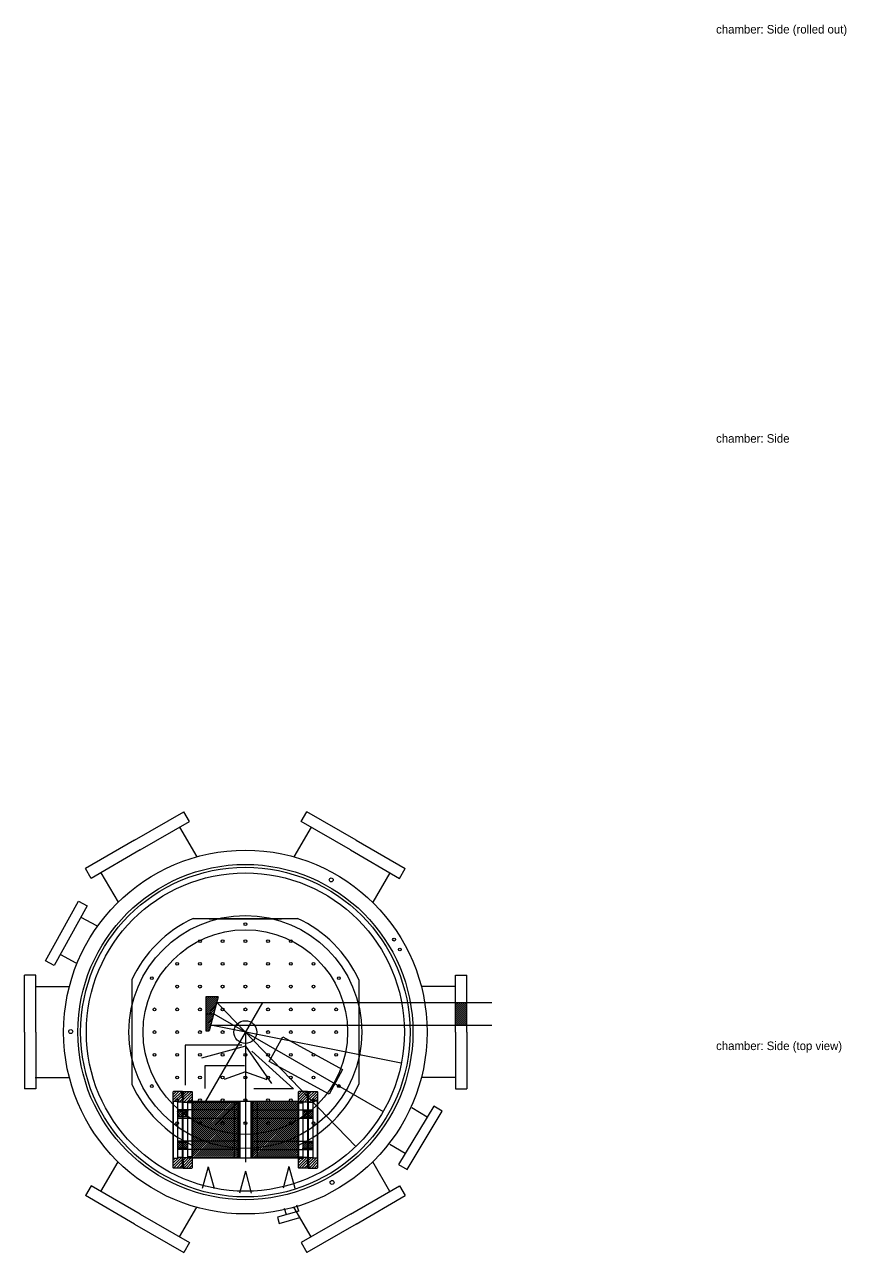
# Model space of a CAD drawing. Header units: inches. Extents: x -116 to 250, y -199 to 80.
# Drawn here: x -116.1 to -43.7, y -28.4 to 79.6 of the extents above; entities that cross this region are included whole.
import ezdxf

# ---------------------------------------------------------------- set-up
doc = ezdxf.new("R2010")
doc.units = ezdxf.units.IN
doc.header["$MEASUREMENT"] = 0
pattern_1 = [(45, (-186.16538, -8.533), (-0.08838835, 0.08838835), [])]
pattern_2 = [(225, (-7.09559, -26.71678), (0.08838835, -0.08838835), [])]

msp = doc.modelspace()

# ---------------------------------------------------------------- hatches: boundary and pattern name
h = msp.add_hatch()
h.set_pattern_fill('ANSI31', color=256)
h.paths.add_polyline_path([(-99.01699, -5.92868), (-100.11699, -5.92868), (-100.11699, -7.42868), (-99.41699, -7.42868)])
h.paths.add_polyline_path([(-99.41699, -7.42868), (-100.11699, -7.42868), (-100.11699, -8.92868), (-99.81699, -8.92868)])
h.paths.add_polyline_path([(-77.13049, -6.42868), (-78.13049, -6.42868), (-78.13049, -8.42868), (-77.13049, -8.42868)])
h = msp.add_hatch()
h.set_pattern_fill('ANSI31', color=256)
h.set_pattern_definition(pattern_1)
h.paths.add_polyline_path([(-102.09349, -16.50009), (-101.68349, -16.50009), (-101.68349, -16.00009), (-102.09349, -16.00009)])
h.paths.add_polyline_path([(-102.19349, -16.50009), (-102.19349, -16.00009), (-102.60349, -16.00009), (-102.60349, -16.50009)])
h.paths.add_polyline_path([(-102.19349, -19.25009), (-102.19349, -18.75009), (-102.60349, -18.75009), (-102.60349, -19.25009)])
h.paths.add_polyline_path([(-101.68349, -18.75009), (-102.09349, -18.75009), (-102.09349, -19.25009), (-101.68349, -19.25009)])
h = msp.add_hatch()
h.set_pattern_fill('ANSI31', color=1)
h.set_pattern_definition(pattern_1)
h.paths.add_polyline_path([(-97.28349, -15.25009), (-101.28349, -15.25009), (-101.28349, -15.87509), (-97.28349, -15.87509)])
h.paths.add_polyline_path([(-97.28349, -15.87509), (-101.28349, -15.87509), (-101.28349, -16.62509), (-97.28349, -16.62509)])
h.paths.add_polyline_path([(-97.28349, -16.62509), (-101.28349, -16.62509), (-101.28349, -17.62509), (-97.28349, -17.62509)])
h.paths.add_polyline_path([(-97.28349, -17.62509), (-101.28349, -17.62509), (-101.28349, -18.62509), (-97.28349, -18.62509)])
h.paths.add_polyline_path([(-97.28349, -18.62509), (-101.28349, -18.62509), (-101.28349, -19.37509), (-97.28349, -19.37509)])
h.paths.add_polyline_path([(-97.28349, -19.37509), (-101.28349, -19.37509), (-101.28349, -20.00008), (-97.28349, -20.00008)])
h = msp.add_hatch()
h.set_pattern_fill('ANSI31', color=1, angle=180)
h.set_pattern_definition(pattern_2)
h.paths.add_polyline_path([(-95.97749, -19.99969), (-91.97749, -19.99969), (-91.97749, -19.37469), (-95.97749, -19.37469)])
h.paths.add_polyline_path([(-95.97749, -19.37469), (-91.97749, -19.37469), (-91.97749, -18.62469), (-95.97749, -18.62469)])
h.paths.add_polyline_path([(-95.97749, -18.62469), (-91.97749, -18.62469), (-91.97749, -17.62469), (-95.97749, -17.62469)])
h.paths.add_polyline_path([(-95.97749, -17.62469), (-91.97749, -17.62469), (-91.97749, -16.62469), (-95.97749, -16.62469)])
h.paths.add_polyline_path([(-95.97749, -16.62469), (-91.97749, -16.62469), (-91.97749, -15.87469), (-95.97749, -15.87469)])
h.paths.add_polyline_path([(-95.97749, -15.87469), (-91.97749, -15.87469), (-91.97749, -15.2497), (-95.97749, -15.2497)])
h = msp.add_hatch()
h.set_pattern_fill('ANSI31', color=256, angle=180)
h.set_pattern_definition(pattern_2)
h.paths.add_polyline_path([(-91.16749, -18.74969), (-91.57749, -18.74969), (-91.57749, -19.24969), (-91.16749, -19.24969)])
h.paths.add_polyline_path([(-91.06749, -18.74969), (-91.06749, -19.24969), (-90.65749, -19.24969), (-90.65749, -18.74969)])
h.paths.add_polyline_path([(-91.06749, -15.99969), (-91.06749, -16.49969), (-90.65749, -16.49969), (-90.65749, -15.99969)])
h.paths.add_polyline_path([(-91.57749, -16.49969), (-91.16749, -16.49969), (-91.16749, -15.99969), (-91.57749, -15.99969)])

# ---------------------------------------------------------------- linework, layer by layer
for p, q in [((-106.38049, 7.85114), (-102.05036, 10.35114)), ((-101.55036, 9.48511), (-102.05036, 10.35114)), ((-91.71061, 9.48511), (-91.21061, 10.35114)), ((-86.88049, 7.85114), (-91.21061, 10.35114)), ((-105.88049, 6.98511), (-101.55036, 9.48511)), ((-102.41639, 8.98511), (-100.91235, 6.38005)), ((-90.84459, 8.98511), (-92.34862, 6.38005)), ((-90.84459, 8.98511), (-92.34862, 6.38005)), ((-87.38049, 6.98511), (-91.71061, 9.48511)), ((-106.38049, 7.85114), (-110.71061, 5.35114)), ((-86.88049, 7.85114), (-82.55036, 5.35114)), ((-105.88049, 6.98511), (-110.21061, 4.48511)), ((-87.38049, 6.98511), (-83.05036, 4.48511)), ((-110.21061, 4.48511), (-110.71061, 5.35114)), ((-109.34459, 4.98511), (-107.84056, 2.38005)), ((-83.91639, 4.98511), (-85.42042, 2.38005)), ((-83.91639, 4.98511), (-85.42042, 2.38005)), ((-83.05036, 4.48511), (-82.55036, 5.35114)), ((-111.10488, 1.08536), (-109.73658, 0.33093)), ((-101.21306, 0.96364), (-92.04791, 0.96364)), ((-93.45399, 0.90544), (-99.80699, 0.90544)), ((-112.77644, -0.13413), (-112.77644, -0.13413)), ((-112.9155, -2.19857), (-111.5472, -2.95299)), ((-116.07181, -9.03636), (-116.07181, -4.03636)), ((-115.07181, -4.03636), (-116.07181, -4.03636)), ((-115.07181, -9.03636), (-115.07181, -4.03636)), ((-78.13049, -9.03636), (-78.13049, -4.03636)), ((-78.13049, -4.03636), (-77.13049, -4.03636)), ((-77.13049, -9.03636), (-77.13049, -4.03636)), ((-115.13049, -5.03636), (-112.12242, -5.03636)), ((-106.63049, -4.45378), (-106.63049, -13.61893)), ((-86.63049, -4.45378), (-86.63049, -13.61893)), ((-78.13049, -5.03636), (-81.13855, -5.03636)), ((-78.13049, -5.03636), (-81.13855, -5.03636)), ((-95.12494, -6.42868), (-100.14293, -15.12009)), ((-99.41507, -7.42868), (-84.50613, -16.03636)), ((-116.07181, -9.03636), (-116.07181, -14.03636)), ((-115.07181, -9.03636), (-115.07181, -14.03636)), ((-96.63049, -9.03636), (-96.63049, -20.47959)), ((-78.13049, -9.03636), (-78.13049, -14.03636)), ((-77.13049, -9.03636), (-77.13049, -14.03636)), ((-96.94401, -10.19307), (-101.94401, -10.19307)), ((-101.94401, -10.19307), (-101.94401, -13.69307)), ((-96.63049, -10.28636), (-100.49419, -11.32163)), ((-96.63049, -10.28636), (-94.33618, -13.56296)), ((-96.05674, -10.70152), (-92.39511, -14.03227)), ((-96.71041, -11.99994), (-100.21041, -11.99994)), ((-100.21041, -11.99994), (-100.21041, -13.99994)), ((-96.63049, -12.53638), (-98.50987, -13.22042)), ((-96.63049, -12.53638), (-94.7511, -13.22042)), ((-115.07181, -14.03636), (-116.07181, -14.03636)), ((-115.13049, -13.03636), (-112.12242, -13.03636)), ((-92.39511, -14.03227), (-95.89511, -14.03227)), ((-78.13049, -13.03636), (-81.13855, -13.03636)), ((-78.13049, -13.03636), (-81.13855, -13.03636)), ((-78.13049, -14.03636), (-77.13049, -14.03636)), ((-102.14349, -14.28024), (-102.14349, -17.62509)), ((-101.33349, -15.12009), (-97.21349, -15.12009)), ((-97.21349, -15.12009), (-97.13049, -15.1197)), ((-97.13049, -15.1197), (-97.13049, -20.13008)), ((-96.13049, -20.13008), (-96.13049, -15.1197)), ((-96.13049, -15.1197), (-96.04749, -15.1197)), ((-96.13049, -15.1197), (-96.13049, -17.6249)), ((-96.04749, -15.1197), (-91.92749, -15.11969)), ((-101.68349, -15.87509), (-102.60349, -15.87509)), ((-101.68349, -16.00009), (-102.60349, -16.00009)), ((-101.68349, -15.19009), (-97.21349, -15.19009)), ((-101.68349, -15.87509), (-101.68349, -16.00009)), ((-97.28349, -15.25009), (-97.28349, -15.87509)), ((-97.21349, -17.62508), (-97.21349, -15.19009)), ((-97.21349, -15.19009), (-97.21349, -17.62509)), ((-96.04749, -17.6247), (-96.04749, -15.18969)), ((-91.57749, -15.18969), (-96.04749, -15.18969)), ((-91.57749, -15.87469), (-91.57749, -15.99969)), ((-91.57749, -15.87469), (-90.65749, -15.87469)), ((-91.57749, -15.99969), (-90.65749, -15.99969)), ((-80.62763, -16.51069), (-81.96513, -15.70292)), ((-101.68349, -16.50009), (-102.60349, -16.50009)), ((-101.68349, -16.62509), (-102.60349, -16.62509)), ((-101.68349, -16.62509), (-101.68349, -16.50009)), ((-91.57749, -16.62469), (-91.57749, -16.49969)), ((-91.57749, -16.49969), (-90.65749, -16.49969)), ((-91.57749, -16.62469), (-90.65749, -16.62469)), ((-97.21349, -17.62508), (-97.21349, -20.06009)), ((-96.04749, -20.05969), (-96.04749, -17.62469)), ((-96.04749, -17.6247), (-96.04749, -20.05969)), ((-91.11749, -20.96954), (-91.11749, -17.62469)), ((-101.68349, -18.62509), (-102.60349, -18.62509)), ((-101.68349, -18.75009), (-102.60349, -18.75009)), ((-101.68349, -19.25009), (-102.60349, -19.25009)), ((-101.68349, -19.37509), (-102.60349, -19.37509)), ((-101.68349, -18.62509), (-101.68349, -18.75009)), ((-101.68349, -19.37509), (-101.68349, -19.25009)), ((-95.97749, -19.99969), (-95.97749, -19.37469)), ((-91.57749, -18.62469), (-91.57749, -18.74969)), ((-91.57749, -18.62469), (-90.65749, -18.62469)), ((-91.57749, -18.74969), (-90.65749, -18.74969)), ((-91.57749, -19.37469), (-91.57749, -19.24969)), ((-91.57749, -19.24969), (-90.65749, -19.24969)), ((-91.57749, -19.37469), (-90.65749, -19.37469)), ((-82.56628, -19.7207), (-83.90378, -18.91293)), ((-109.34459, -23.05783), (-107.84056, -20.45276)), ((-101.68349, -20.06009), (-97.21349, -20.06009)), ((-97.21349, -20.13008), (-101.33349, -20.13009)), ((-97.13049, -20.13008), (-97.21349, -20.13008)), ((-96.04749, -20.12969), (-96.13049, -20.13008)), ((-91.57749, -20.05969), (-96.04749, -20.05969)), ((-91.92749, -20.12969), (-96.04749, -20.12969)), ((-83.91639, -23.05783), (-85.42042, -20.45276)), ((-99.90876, -20.87757), (-100.4264, -22.80942)), ((-99.90876, -20.87757), (-99.39112, -22.80942)), ((-96.63049, -21.27797), (-97.14813, -23.20982)), ((-96.63049, -21.27797), (-96.11285, -23.20982)), ((-92.78853, -20.84791), (-93.30617, -22.77976)), ((-92.78853, -20.84791), (-92.27089, -22.77976)), ((-110.21061, -22.55783), (-110.71061, -23.42385)), ((-105.88049, -25.05783), (-110.21061, -22.55783)), ((-87.38049, -25.05783), (-83.05036, -22.55783)), ((-83.05036, -22.55783), (-82.55036, -23.42385)), ((-106.38049, -25.92385), (-110.71061, -23.42385)), ((-86.88049, -25.92385), (-82.55036, -23.42385)), ((-102.41639, -27.05783), (-100.91235, -24.45276)), ((-93.01684, -25.11254), (-93.17055, -24.57145)), ((-90.84459, -27.05783), (-92.34862, -24.45276)), ((-91.93466, -24.80512), (-92.08837, -24.26403)), ((-106.38049, -25.92385), (-102.05036, -28.42385)), ((-105.88049, -25.05783), (-101.55036, -27.55783)), ((-87.38049, -25.05783), (-91.71061, -27.55783)), ((-86.88049, -25.92385), (-91.21061, -28.42385)), ((-101.55036, -27.55783), (-102.05036, -28.42385)), ((-91.71061, -27.55783), (-91.21061, -28.42385))]:
    msp.add_line(p, q)
at = {"color": 2}
for p, q in [((-99.01699, -5.92868), (-100.11699, -5.92868)), ((-100.11699, -5.92868), (-100.11699, -8.92868)), ((-100.11699, -5.92868), (-100.11699, -7.42868)), ((-99.01699, -5.92868), (-99.81699, -8.92868)), ((-100.11699, -7.42868), (-99.41507, -7.42868)), ((-100.11699, -8.92868), (-99.81699, -8.92868))]:
    msp.add_line(p, q, dxfattribs=at)
at = {"color": 1}
for p, q in [((-99.15032, -6.42868), (-74.91699, -6.42868)), ((-99.15032, -6.42868), (-86.90201, -19.10397)), ((-99.68366, -8.42868), (-74.91699, -8.42868)), ((-82.89981, -11.7692), (-99.68366, -8.42868))]:
    msp.add_line(p, q, dxfattribs=at)
at = {"color": 2, "linetype": 'Continuous'}
for p, q in [((-102.2363, -14.25009), (-102.98349, -14.99728)), ((-102.47786, -14.25009), (-102.98349, -14.75572)), ((-102.71942, -14.25009), (-102.98349, -14.51416)), ((-102.20136, -14.45671), (-102.86474, -15.12009)), ((-102.18934, -14.68624), (-102.62319, -15.12009)), ((-102.17806, -14.91653), (-102.45163, -15.19009)), ((-102.10208, -14.77099), (-101.58118, -14.25009)), ((-102.09349, -15.00395), (-101.33962, -14.25009)), ((-102.08872, -14.51607), (-101.82274, -14.25009)), ((-102.07536, -14.26115), (-102.0643, -14.25009)), ((-102.03806, -15.19009), (-101.30349, -14.45551)), ((-101.7965, -15.19009), (-101.30349, -14.69707)), ((-101.48495, -15.12009), (-101.30349, -14.93863)), ((-91.2103, -14.24969), (-91.95749, -14.99687)), ((-91.45186, -14.24969), (-91.95749, -14.75532)), ((-91.69342, -14.24969), (-91.95749, -14.51376)), ((-91.17537, -14.45631), (-91.83875, -15.11969)), ((-91.16334, -14.68584), (-91.59719, -15.11969)), ((-91.15207, -14.91613), (-91.42563, -15.18969)), ((-91.07608, -14.77058), (-90.55518, -14.24968)), ((-91.06749, -15.00355), (-90.31362, -14.24968)), ((-91.06272, -14.51567), (-90.79674, -14.24968)), ((-91.04936, -14.26075), (-91.0383, -14.24968)), ((-91.01206, -15.18968), (-90.27749, -14.45511)), ((-90.77051, -15.18968), (-90.27749, -14.69666)), ((-90.45895, -15.11968), (-90.27749, -14.93822)), ((-102.19349, -15.17351), (-102.21007, -15.19009)), ((-91.16749, -15.17311), (-91.18407, -15.18969)), ((-102.24891, -20.06009), (-102.98349, -20.79467)), ((-102.49047, -20.06009), (-102.98349, -20.55311)), ((-102.80203, -20.13009), (-102.98349, -20.31156)), ((-102.19349, -20.24623), (-102.94735, -21.00009)), ((-102.18489, -20.47919), (-102.70579, -21.00009)), ((-102.10891, -20.33365), (-101.83534, -20.06009)), ((-102.09764, -20.56394), (-101.66379, -20.13009)), ((-102.09349, -20.07667), (-102.0769, -20.06009)), ((-102.08561, -20.79347), (-101.42223, -20.13009)), ((-102.05067, -21.00009), (-101.30349, -20.2529)), ((-101.80911, -21.00009), (-101.30349, -20.49446)), ((-91.22291, -20.05969), (-91.95749, -20.79427)), ((-91.46447, -20.05969), (-91.95749, -20.55271)), ((-91.77603, -20.12969), (-91.95749, -20.31115)), ((-91.16749, -20.24583), (-91.92135, -20.99969)), ((-91.1589, -20.47879), (-91.67979, -20.99969)), ((-91.08291, -20.33325), (-90.80935, -20.05968)), ((-91.07164, -20.56354), (-90.63779, -20.12968)), ((-91.06749, -20.07627), (-91.0509, -20.05968)), ((-91.05961, -20.79306), (-90.39623, -20.12968)), ((-91.02467, -20.99968), (-90.27749, -20.2525)), ((-90.78311, -20.99968), (-90.27749, -20.49406)), ((-102.19825, -20.73411), (-102.46423, -21.00009)), ((-102.21161, -20.98903), (-102.22268, -21.00009)), ((-101.56755, -21.00009), (-101.30349, -20.73602)), ((-91.17226, -20.73371), (-91.43824, -20.99969)), ((-91.18561, -20.98863), (-91.19668, -20.99969)), ((-90.54155, -20.99968), (-90.27749, -20.73562))]:
    msp.add_line(p, q, dxfattribs=at)
at = {"color": 7, "linetype": 'Continuous'}
for p, q in [((-102.95349, -14.25009), (-102.98349, -14.28009)), ((-102.98349, -20.97009), (-102.98349, -14.28009)), ((-102.98349, -15.09009), (-102.95349, -15.12009)), ((-102.21219, -14.25009), (-102.95349, -14.25009)), ((-102.95349, -15.12009), (-102.60349, -15.12009)), ((-102.95349, -20.13009), (-102.95349, -15.12009)), ((-102.60349, -15.12009), (-102.60349, -20.13009)), ((-102.18153, -14.83509), (-102.21219, -14.25009)), ((-102.17349, -14.25024), (-102.21219, -14.25024)), ((-102.2077, -14.83509), (-102.18153, -14.83509)), ((-102.2077, -14.83509), (-102.16949, -14.94009)), ((-102.19349, -14.94009), (-102.16949, -14.94009)), ((-102.19349, -14.94009), (-102.19349, -20.31009)), ((-102.18153, -14.83527), (-102.14349, -14.83527)), ((-102.17349, -14.25024), (-102.14349, -14.28024)), ((-102.16949, -14.94009), (-102.16949, -20.31009)), ((-102.14349, -14.28023), (-102.11349, -14.25023)), ((-102.14349, -14.28023), (-102.14349, -20.96994)), ((-102.14349, -20.96995), (-102.14349, -14.28024)), ((-102.10545, -14.83526), (-102.14349, -14.83526)), ((-102.07927, -14.83509), (-102.11749, -14.94009)), ((-102.11749, -20.31009), (-102.11749, -14.94009)), ((-102.09349, -14.94009), (-102.11749, -14.94009)), ((-102.11349, -14.25023), (-102.07479, -14.25023)), ((-102.10544, -14.83509), (-102.07478, -14.25009)), ((-102.07927, -14.83509), (-102.10544, -14.83509)), ((-102.09349, -20.31009), (-102.09349, -14.94009)), ((-102.07478, -14.25009), (-101.33349, -14.25009)), ((-101.68349, -20.13009), (-101.68349, -15.12009)), ((-101.33349, -15.12009), (-101.68349, -15.12009)), ((-101.33349, -14.25009), (-101.30349, -14.28009)), ((-101.30349, -15.09009), (-101.33349, -15.12009)), ((-101.33349, -15.12009), (-101.33349, -20.13009)), ((-101.30349, -14.28009), (-101.30349, -20.97009)), ((-91.92749, -14.24969), (-91.95749, -14.27969)), ((-91.95749, -20.96969), (-91.95749, -14.27969)), ((-91.95749, -15.08969), (-91.92749, -15.11969)), ((-91.18619, -14.24969), (-91.92749, -14.24969)), ((-91.92749, -15.11969), (-91.57749, -15.11969)), ((-91.92749, -20.12969), (-91.92749, -15.11969)), ((-91.57749, -15.11969), (-91.57749, -20.12969)), ((-91.15554, -14.83469), (-91.18619, -14.24969)), ((-91.14749, -14.24984), (-91.18619, -14.24984)), ((-91.1817, -14.83469), (-91.15554, -14.83469)), ((-91.1817, -14.83469), (-91.14349, -14.93969)), ((-91.16749, -14.93969), (-91.14349, -14.93969)), ((-91.16749, -14.93969), (-91.16749, -20.30969)), ((-91.15553, -14.83487), (-91.11749, -14.83487)), ((-91.14749, -14.24984), (-91.11749, -14.27984)), ((-91.14349, -14.93969), (-91.14349, -20.30969)), ((-91.11749, -14.27983), (-91.08749, -14.24983)), ((-91.11749, -14.27983), (-91.11749, -20.96954)), ((-91.11749, -20.96955), (-91.11749, -14.27984)), ((-91.07945, -14.83486), (-91.11749, -14.83486)), ((-91.05327, -14.83468), (-91.09149, -14.93968)), ((-91.09149, -20.30968), (-91.09149, -14.93968)), ((-91.06749, -14.93968), (-91.09149, -14.93968)), ((-91.08749, -14.24983), (-91.04879, -14.24983)), ((-91.07944, -14.83468), (-91.04878, -14.24968)), ((-91.05327, -14.83468), (-91.07944, -14.83468)), ((-91.06749, -20.30968), (-91.06749, -14.93968)), ((-91.04878, -14.24968), (-90.30749, -14.24968)), ((-90.65749, -20.12968), (-90.65749, -15.11968)), ((-90.30749, -15.11968), (-90.65749, -15.11968)), ((-90.30749, -14.24968), (-90.27749, -14.27968)), ((-90.27749, -15.08968), (-90.30749, -15.11968)), ((-90.30749, -15.11968), (-90.30749, -20.12968)), ((-90.27749, -14.27968), (-90.27749, -20.96968)), ((-102.19349, -15.19009), (-102.60349, -15.19009)), ((-102.09349, -15.19009), (-101.68349, -15.19009)), ((-91.16749, -15.18969), (-91.57749, -15.18969)), ((-91.06749, -15.18968), (-90.65749, -15.18968)), ((-102.98349, -20.16009), (-102.95349, -20.13009)), ((-102.95349, -20.13009), (-102.60349, -20.13009)), ((-102.19349, -20.06009), (-102.60349, -20.06009)), ((-102.18153, -20.41509), (-102.21219, -21.00009)), ((-102.2077, -20.41509), (-102.16949, -20.31009)), ((-102.2077, -20.41509), (-102.18153, -20.41509)), ((-102.19349, -20.31009), (-102.16949, -20.31009)), ((-102.18153, -20.41492), (-102.14349, -20.41492)), ((-102.10545, -20.41491), (-102.14349, -20.41491)), ((-102.09349, -20.31009), (-102.11749, -20.31009)), ((-102.07927, -20.41509), (-102.11749, -20.31009)), ((-102.07927, -20.41509), (-102.10544, -20.41509)), ((-102.10544, -20.41509), (-102.07478, -21.00009)), ((-102.09349, -20.06009), (-101.68349, -20.06009)), ((-101.33349, -20.13009), (-101.68349, -20.13009)), ((-101.30349, -20.16009), (-101.33349, -20.13009)), ((-91.95749, -20.15969), (-91.92749, -20.12969)), ((-91.92749, -20.12969), (-91.57749, -20.12969)), ((-91.16749, -20.05969), (-91.57749, -20.05969)), ((-91.15554, -20.41469), (-91.18619, -20.99969)), ((-91.1817, -20.41469), (-91.14349, -20.30969)), ((-91.1817, -20.41469), (-91.15554, -20.41469)), ((-91.16749, -20.30969), (-91.14349, -20.30969)), ((-91.15553, -20.41452), (-91.11749, -20.41452)), ((-91.07945, -20.41451), (-91.11749, -20.41451)), ((-91.06749, -20.30968), (-91.09149, -20.30968)), ((-91.05327, -20.41468), (-91.09149, -20.30968)), ((-91.05327, -20.41468), (-91.07944, -20.41468)), ((-91.07944, -20.41468), (-91.04878, -20.99968)), ((-91.06749, -20.05968), (-90.65749, -20.05968)), ((-90.30749, -20.12968), (-90.65749, -20.12968)), ((-90.27749, -20.15968), (-90.30749, -20.12968)), ((-102.95349, -21.00009), (-102.98349, -20.97009)), ((-102.21219, -21.00009), (-102.95349, -21.00009)), ((-102.17349, -20.99995), (-102.21219, -20.99995)), ((-102.14349, -20.96995), (-102.17349, -20.99995)), ((-102.11349, -20.99994), (-102.14349, -20.96994)), ((-102.11349, -20.99994), (-102.07479, -20.99994)), ((-102.07478, -21.00009), (-101.33349, -21.00009)), ((-101.33349, -21.00009), (-101.30349, -20.97009)), ((-91.92749, -20.99969), (-91.95749, -20.96969)), ((-91.18619, -20.99969), (-91.92749, -20.99969)), ((-91.14749, -20.99955), (-91.18619, -20.99955)), ((-91.11749, -20.96955), (-91.14749, -20.99955)), ((-91.08749, -20.99954), (-91.11749, -20.96954)), ((-91.08749, -20.99954), (-91.04879, -20.99954)), ((-91.04878, -20.99968), (-90.30749, -20.99968)), ((-90.30749, -20.99968), (-90.27749, -20.96968))]:
    msp.add_line(p, q, dxfattribs=at)
at = {"color": 4}
for p, q in [((-101.68349, -20.00008), (-101.68349, -15.25009)), ((-101.28349, -15.25009), (-101.68349, -15.25009)), ((-97.28349, -15.87509), (-101.68349, -15.87509)), ((-101.28349, -15.25009), (-101.28349, -20.00008)), ((-97.28349, -15.87509), (-101.28349, -15.87509)), ((-97.28349, -15.25009), (-97.28349, -20.00008)), ((-97.28349, -15.25009), (-97.21349, -15.25009)), ((-97.28349, -15.25009), (-97.28349, -16.62509)), ((-97.21349, -17.62509), (-97.21349, -15.25009)), ((-96.04749, -17.6247), (-96.04749, -15.2497)), ((-95.97749, -15.2497), (-96.04749, -15.2497)), ((-95.97749, -19.99969), (-95.97749, -15.2497)), ((-95.97749, -15.87469), (-91.57749, -15.87469)), ((-91.97749, -19.99969), (-91.97749, -15.2497)), ((-91.97749, -15.2497), (-91.57749, -15.2497)), ((-91.57749, -15.2497), (-91.57749, -19.99969)), ((-97.28349, -16.62509), (-101.68349, -16.62509)), ((-95.97749, -16.62469), (-91.57749, -16.62469)), ((-97.21349, -17.62508), (-97.21349, -20.00008)), ((-96.04749, -17.62469), (-96.04749, -19.99969)), ((-97.28349, -18.62509), (-101.68349, -18.62509)), ((-97.28349, -19.37509), (-101.68349, -19.37509)), ((-95.97749, -19.99969), (-95.97749, -18.62469)), ((-95.97749, -18.62469), (-91.57749, -18.62469)), ((-95.97749, -19.37469), (-91.57749, -19.37469)), ((-95.97749, -19.37469), (-91.97749, -19.37469)), ((-101.28349, -20.00008), (-101.68349, -20.00008)), ((-97.28349, -20.00008), (-97.21349, -20.00008)), ((-95.97749, -19.99969), (-96.04749, -19.99969)), ((-91.97749, -19.99969), (-91.57749, -19.99969))]:
    msp.add_line(p, q, dxfattribs=at)
for points in [[(-110.56169, 2.07053), (-113.45869, -3.18374), (-114.22494, -2.76126), (-111.32794, 2.49301)], [(-93.34458, -9.46018), (-88.06429, -12.32443), (-89.24491, -14.50094), (-94.52521, -11.63668)], [(-97.58214, -15.12048), (-95.58214, -15.12048), (-95.58214, -20.12048), (-97.58214, -20.12048)], [(-80.04604, -15.54769), (-83.14788, -20.6837), (-82.39887, -21.13605), (-79.29704, -16.00004)]]:
    msp.add_lwpolyline(points, close=True)
msp.add_lwpolyline([(-91.93466, -24.80512), (-93.79842, -25.33456), (-93.64471, -25.87565), (-91.82549, -25.35886)])
for centre, radius in [((-96.63049, -9.03636), 16), ((-96.63049, -9.03636), 14.75), ((-96.63049, -9.03636), 14.5), ((-96.63049, -9.03636), 14), ((-89.07359, 4.35569), 0.175), ((-96.63049, 0.46364), 0.125), ((-96.63049, -9.03636), 9), ((-100.63049, -1.03636), 0.125), ((-98.63049, -1.03636), 0.125), ((-96.63049, -1.03636), 0.125), ((-94.63049, -1.03636), 0.125), ((-92.63049, -1.03636), 0.125), ((-83.5363, -0.89908), 0.125), ((-83.0363, -1.7651), 0.125), ((-102.63049, -3.03636), 0.125), ((-100.63049, -3.03636), 0.125), ((-98.63049, -3.03636), 0.125), ((-96.63049, -3.03636), 0.125), ((-94.63049, -3.03636), 0.125), ((-92.63049, -3.03636), 0.125), ((-90.63049, -3.03636), 0.125), ((-104.85773, -4.28636), 0.125), ((-88.40325, -4.28636), 0.125), ((-102.63049, -5.03636), 0.125), ((-100.63049, -5.03636), 0.125), ((-98.63049, -5.03636), 0.125), ((-96.63049, -5.03636), 0.125), ((-94.63049, -5.03636), 0.125), ((-92.63049, -5.03636), 0.125), ((-90.63049, -5.03636), 0.125), ((-104.63049, -7.03636), 0.125), ((-102.63049, -7.03636), 0.125), ((-100.63049, -7.03636), 0.125), ((-98.63049, -7.03636), 0.125), ((-96.63049, -7.03636), 0.125), ((-94.63049, -7.03636), 0.125), ((-92.63049, -7.03636), 0.125), ((-90.63049, -7.03636), 0.125), ((-88.63049, -7.03636), 0.125), ((-96.63049, -9.03636), 1), ((-112.00544, -8.9853), 0.175), ((-104.63049, -9.03636), 0.125), ((-102.63049, -9.03636), 0.125), ((-100.63049, -9.03636), 0.125), ((-98.63049, -9.03636), 0.125), ((-94.63049, -9.03636), 0.125), ((-92.63049, -9.03636), 0.125), ((-90.63049, -9.03636), 0.125), ((-88.63049, -9.03636), 0.125), ((-104.63049, -11.03636), 0.125), ((-102.63049, -11.03636), 0.125), ((-100.63049, -11.03636), 0.125), ((-98.63049, -11.03636), 0.125), ((-96.63049, -11.03636), 0.125), ((-94.63049, -11.03636), 0.125), ((-92.63049, -11.03636), 0.125), ((-90.63049, -11.03636), 0.125), ((-88.63049, -11.03636), 0.125), ((-102.63049, -13.03636), 0.125), ((-100.63049, -13.03636), 0.125), ((-98.63049, -13.03636), 0.125), ((-96.63049, -13.03636), 0.125), ((-94.63049, -13.03636), 0.125), ((-92.63049, -13.03636), 0.125), ((-90.63049, -13.03636), 0.125), ((-104.85773, -13.78636), 0.125), ((-88.40325, -13.78636), 0.125), ((-102.63049, -15.03636), 0.125), ((-102.63049, -15.0581), 0.125), ((-100.63049, -15.03636), 0.125), ((-98.63049, -15.03636), 0.125), ((-96.63049, -15.03636), 0.125), ((-94.63049, -15.03636), 0.125), ((-92.63049, -15.03636), 0.125), ((-90.63049, -15.03636), 0.125), ((-90.63049, -15.0581), 0.125), ((-102.63049, -17.0581), 0.125), ((-100.63049, -17.03636), 0.125), ((-98.63049, -17.03636), 0.125), ((-96.63049, -17.03636), 0.125), ((-94.63049, -17.03636), 0.125), ((-92.63049, -17.03636), 0.125), ((-90.63049, -17.0581), 0.125), ((-88.99299, -22.26489), 0.175)]:
    msp.add_circle(centre, radius)
at = {"color": 3}
for radius in [14, 10.25]:
    msp.add_circle((-96.63049, -9.03636), radius, dxfattribs=at)
for start, end in [(114.6199773, 155.3800227), (24.6199773, 65.3800227), (204.6199773, 245.3800227), (294.6199773, 335.3800227)]:
    msp.add_arc((-96.63049, -9.03636), 11, start, end)

# ---------------------------------------------------------------- texts
at = {"char_height": 0.75, "attachment_point": 1}
for s, insert in [('chamber: Side (rolled out)', (-55.18459, 79.56784)), ('chamber: Side', (-55.18459, 43.56784)), ('chamber: Side (top view)', (-55.18459, -9.87016))]:
    msp.add_mtext_dynamic_manual_height_columns(s, width=50.7552912, gutter_width=1, heights=[0], dxfattribs=dict(at, insert=insert))

doc.saveas('drawing.dxf')
